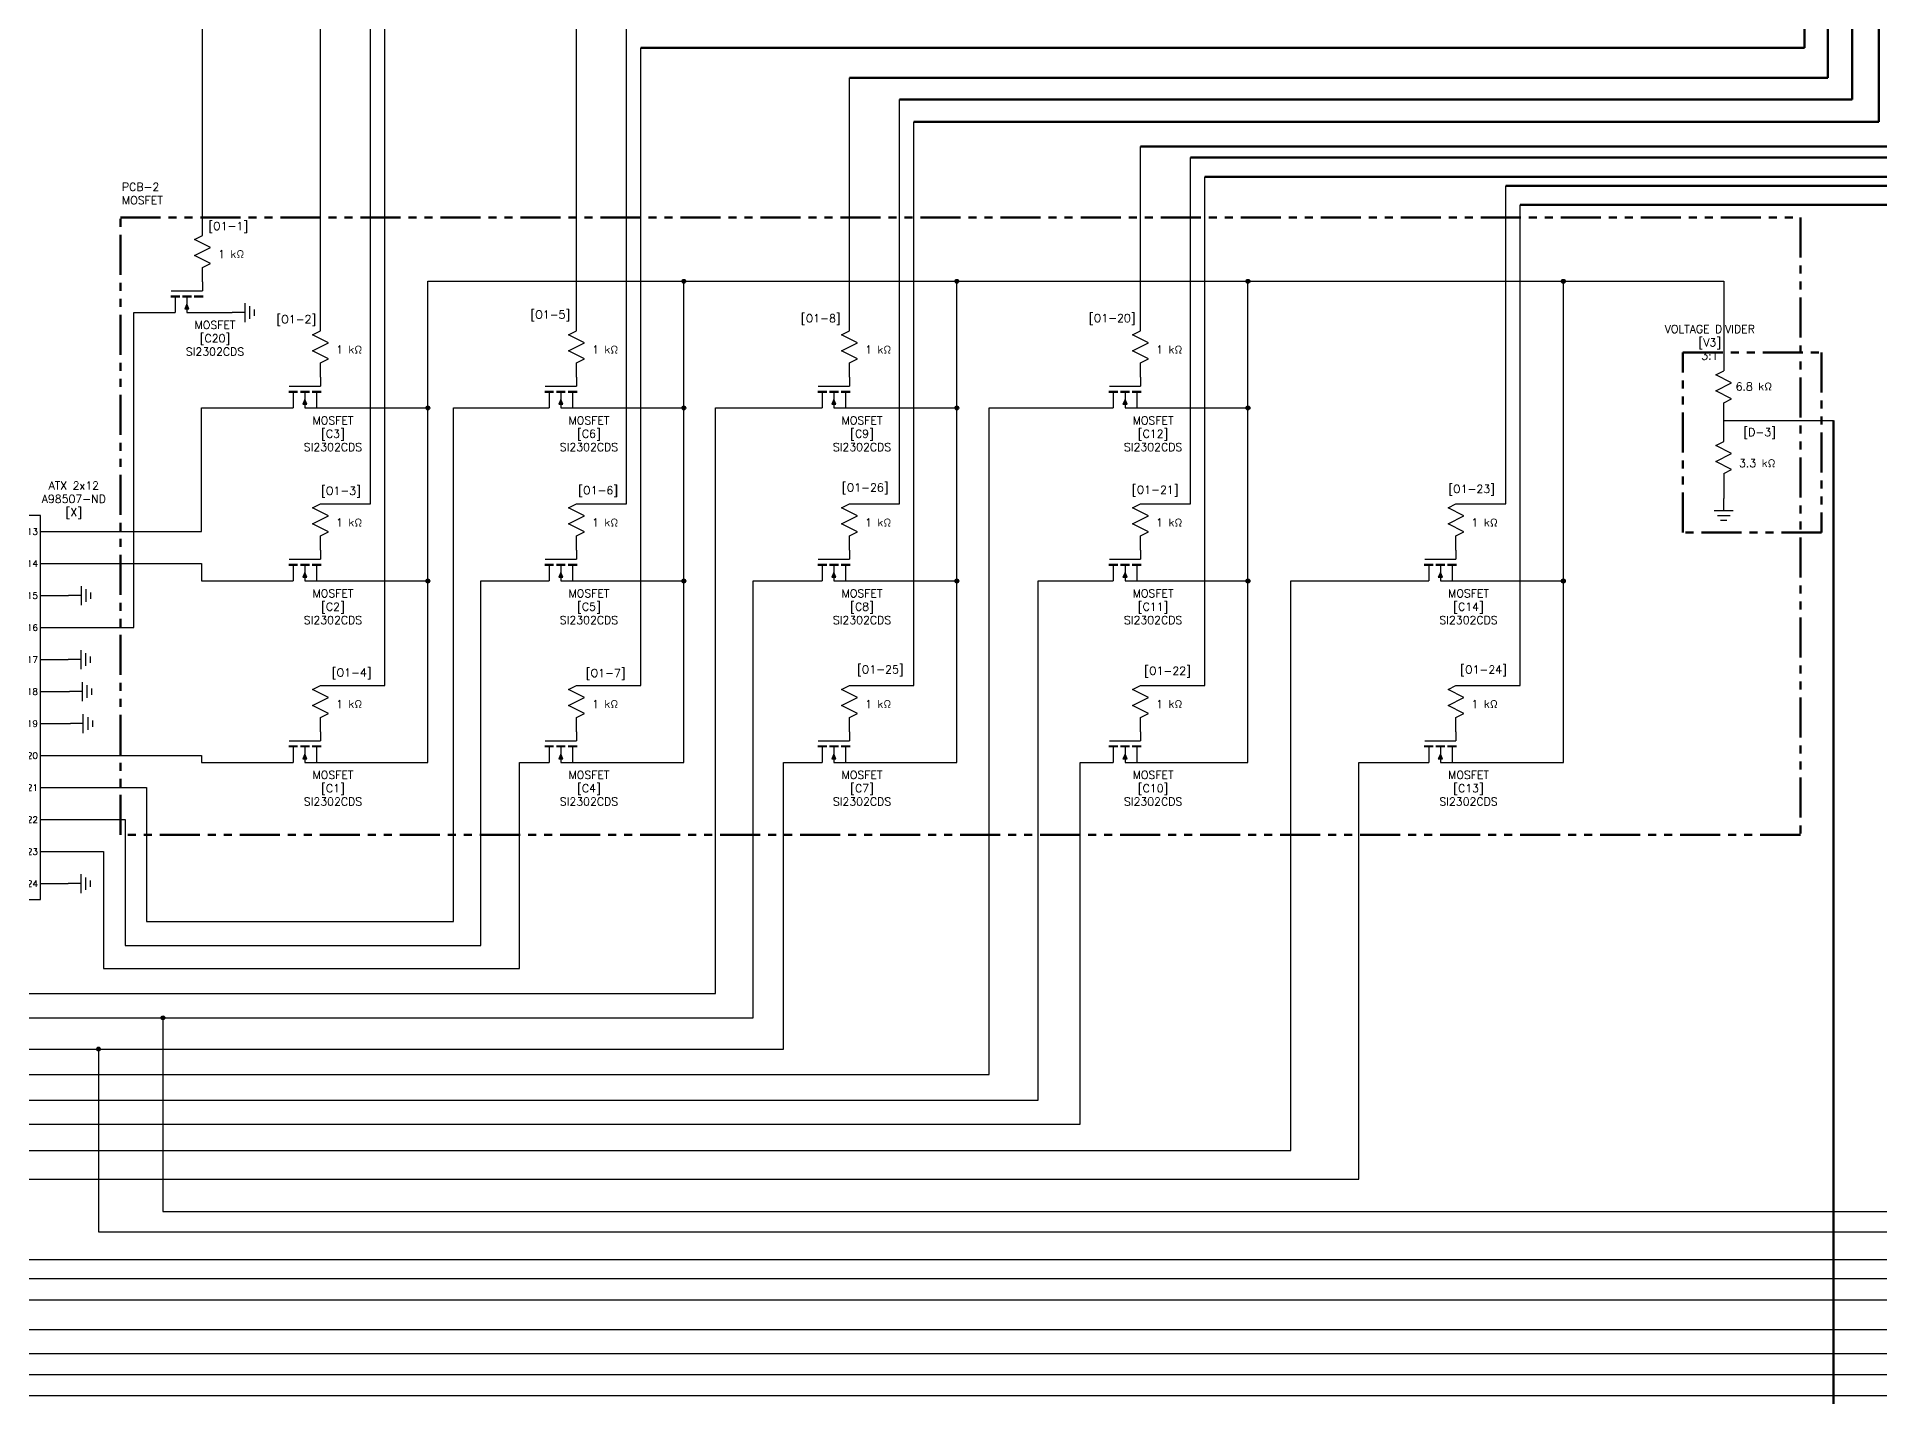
# Model space of a CAD drawing. Header units: millimetres. Extents: x 1 to 135, y 2 to 75.
# Drawn here: x 17.99 to 46.77, y 32.16 to 53.39 of the extents above; entities that cross this region are included whole.
import ezdxf
from ezdxf.enums import TextEntityAlignment as Align

# ---------------------------------------------------------------- set-up
doc = ezdxf.new("R2010")
doc.units = ezdxf.units.MM
doc.linetypes.add('PHANTOM2', pattern=[1.25, 0.625, -0.125, 0.125, -0.125, 0.125, -0.125])
for name, color, linetype in [('_MULTI_WIRE', 9, 'Continuous'), ('ADC DATA', 120, 'Continuous'), ('IO DATA', 150, 'Continuous'), ('MISC', 7, 'Continuous'), ('REDDASH', 20, 'PHANTOM2'), ('SYMS', 7, 'Continuous'), ('TERMS', 123, 'Continuous'), ('WIRES', 7, 'Continuous'), ('www.linecad.com', 7, 'Continuous')]:
    doc.layers.add(name, color=color, linetype=linetype)
doc.layers.add('DASH', color=102, linetype='PHANTOM2', lineweight=50)
doc.styles.add('WD', font='romans.shx')

# ---------------------------------------------------------------- blocks, each defined once
blk = doc.blocks.new('HCN1_11J_598C')
at = {"layer": 'SYMS'}
for p, q in [((0.25, 0.25), (0, 0.25)), ((0, 0.25), (0, -5.75)), ((0.25, -5.75), (0.25, 0.25)), ((0, -5.75), (0.25, -5.75))]:
    blk.add_line(p, q, dxfattribs=at)
at = {"layer": 'SYMS', "style": 'WD'}
for tag, p, width in [('INST', (0.141, 1), 0.7), ('LOC', (0.141, 0.844), 0.7), ('DESC1', (0.141, 0.688), 0.7), ('DESC2', (0.141, 0.531), 0.7), ('XREF', (1, 0.375), 0.8)]:
    blk.add_attdef(tag, p, '', height=0.125, dxfattribs=dict(at, width=width))
blk.add_attdef('TAG1', (0.141, 0.375), '', height=0.125, dxfattribs=at)
at = {"layer": 'SYMS', "linetype": 'Continuous', "style": 'WD', "flags": 8}
for tag, p in [('TERM01J', (0.125, 0)), ('TERM02J', (0.125, -0.5)), ('TERM03J', (0.125, -1)), ('TERM04J', (0.125, -1.5)), ('TERM05J', (0.125, -2)), ('TERM06J', (0.125, -2.5)), ('TERM07J', (0.125, -3)), ('TERM08J', (0.125, -3.5)), ('TERM09J', (0.125, -4)), ('TERM10J', (0.125, -4.5)), ('TERM11J', (0.125, -5)), ('TERM12J', (0.125, -5.5))]:
    blk.add_attdef(tag, text='', height=0.1, dxfattribs=at).set_placement(p, align=Align.MIDDLE_CENTER)
at = {"layer": 'SYMS', "linetype": 'Continuous', "style": 'WD', "flags": 9}
for tag, p in [('ASSYCODE', (0.046, 0.065)), ('MFG', (0.051, 0.078)), ('CAT', (0.052, 0.098))]:
    blk.add_attdef(tag, text='', height=0.01, dxfattribs=at).set_placement(p, align=Align.CENTER)
at = {"layer": 'SYMS', "style": 'WD'}
for tag, p, flags in [('ACE_FLAG', (0.048, 0.146), 9), ('FAMILY', (0.048, 0.121), 9), ('WDBLKNAM', (0.175, 0.125), 9), ('X1TERM01J', (0.25, 0), 1), ('X1TERM02J', (0.25, -0.5), 1), ('X1TERM03J', (0.25, -1), 1), ('X1TERM04J', (0.25, -1.5), 1), ('X1TERM05J', (0.25, -2), 1), ('X1TERM06J', (0.25, -2.5), 1), ('X1TERM07J', (0.25, -3), 1), ('X1TERM08J', (0.25, -3.5), 1), ('X1TERM09J', (0.25, -4), 1), ('X1TERM10J', (0.25, -4.5), 1), ('X1TERM11J', (0.25, -5), 1), ('X1TERM12J', (0.25, -5.5), 1), ('X8LINK', (0.125, -5.875), 1)]:
    blk.add_attdef(tag, p, '', height=0.01, dxfattribs=dict(at, flags=flags))
at = {"layer": 'SYMS', "color": 7, "style": 'WD'}
for tag, p in [('X1_TINY_DOT_DONT_REMOVE_01J', (0.25, 0)), ('X1_TINY_DOT_DONT_REMOVE_02J', (0.25, -0.5)), ('X1_TINY_DOT_DONT_REMOVE_03J', (0.25, -1)), ('X1_TINY_DOT_DONT_REMOVE_04J', (0.25, -1.5)), ('X1_TINY_DOT_DONT_REMOVE_05J', (0.25, -2)), ('X1_TINY_DOT_DONT_REMOVE_06J', (0.25, -2.5)), ('X1_TINY_DOT_DONT_REMOVE_07J', (0.25, -3)), ('X1_TINY_DOT_DONT_REMOVE_08J', (0.25, -3.5)), ('X1_TINY_DOT_DONT_REMOVE_09J', (0.25, -4)), ('X1_TINY_DOT_DONT_REMOVE_10J', (0.25, -4.5)), ('X1_TINY_DOT_DONT_REMOVE_11J', (0.25, -5)), ('X1_TINY_DOT_DONT_REMOVE_12J', (0.25, -5.5))]:
    blk.add_attdef(tag, p, '', height=0.0001, dxfattribs=at)
at = {"layer": 'SYMS', "linetype": 'Continuous', "style": 'WD', "flags": 8}
for tag, p in [('TERMDESC01J', (0.35, 0.05)), ('TERMDESC02J', (0.35, -0.45)), ('TERMDESC03J', (0.35, -0.95)), ('TERMDESC04J', (0.35, -1.45)), ('TERMDESC05J', (0.35, -1.95)), ('TERMDESC06J', (0.35, -2.45)), ('TERMDESC07J', (0.35, -2.95)), ('TERMDESC08J', (0.35, -3.45)), ('TERMDESC09J', (0.35, -3.95)), ('TERMDESC10J', (0.35, -4.45)), ('TERMDESC11J', (0.35, -4.95)), ('TERMDESC12J', (0.35, -5.45))]:
    blk.add_attdef(tag, p, '', height=0.1, dxfattribs=at)
for tag, p in [('X1WIRE01J', (0.35, -0.05)), ('X1WIRE02J', (0.35, -0.55)), ('X1WIRE03J', (0.35, -1.05)), ('X1WIRE04J', (0.35, -1.55)), ('X1WIRE05J', (0.35, -2.05)), ('X1WIRE06J', (0.35, -2.55)), ('X1WIRE07J', (0.35, -3.05)), ('X1WIRE08J', (0.35, -3.55)), ('X1WIRE09J', (0.35, -4.05)), ('X1WIRE10J', (0.35, -4.55)), ('X1WIRE11J', (0.35, -5.05)), ('X1WIRE12J', (0.35, -5.55))]:
    blk.add_attdef(tag, text='', height=0.1, dxfattribs=at).set_placement(p, align=Align.TOP_LEFT)
blk = doc.blocks.new('HGND2')
for p, q in [((0.125, 0), (0, 0)), ((0.125, 0.09375), (0.125, -0.09375)), ((0.171875, 0.0625), (0.171875, -0.0625)), ((0.21875, 0.03125), (0.21875, -0.03125))]:
    blk.add_line(p, q)
at = {"style": 'WD', "width": 0.8}
for tag, p in [('INST', (0.25, 0.3125)), ('LOC', (0.25, 0.15625)), ('TAG1', (0.25, 0)), ('DESC1', (0.25, -0.15625)), ('DESC2', (0.25, -0.3125))]:
    blk.add_attdef(tag, text='', height=0.125, dxfattribs=at).set_placement(p, align=Align.MIDDLE_LEFT)
at = {"style": 'WD', "flags": 1}
for tag in ['ASSYCODE', 'CAT', 'X4TERM01', 'MFG', 'FAMILY']:
    blk.add_attdef(tag, (0, 0), '', height=0.01, dxfattribs=at)
blk = doc.blocks.new('HRE1')
for p, q in [((-0.125, 0), (-0.094, 0.062)), ((-0.094, 0.062), (-0.031, -0.062)), ((-0.031, -0.062), (0.031, 0.062)), ((0.031, 0.062), (0.094, -0.062)), ((0.094, -0.062), (0.125, 0))]:
    blk.add_line(p, q)
at = {"style": 'WD'}
for tag, width, p in [('INST', 0.7, (0, 0.888)), ('LOC', 0.7, (0, 0.719)), ('DESC1', 0.7, (0, 0.562)), ('DESC2', 0.7, (0, 0.406)), ('RATING1', 0.9, (0.006, 0.094))]:
    blk.add_attdef(tag, text='', height=0.125, dxfattribs=dict(at, width=width)).set_placement(p, align=Align.CENTER)
blk.add_attdef('TAG1', text='', height=0.125, dxfattribs=at).set_placement((0, 0.25), align=Align.CENTER)
for tag, p, height, flags in [('FAMILY', (0.205, 0.152), 0.01, 9), ('X4TERM01', (-0.125, 0), 0.0125, 1), ('X1TERM02', (0.125, 0), 0.0125, 1)]:
    blk.add_attdef(tag, p, '', height=height, dxfattribs=dict(at, flags=flags))
at = {"linetype": 'Continuous', "style": 'WD', "flags": 9}
for tag, p in [('ASSYCODE', (0.219, 0.062)), ('MFG', (0.228, 0.089)), ('CAT', (0.23, 0.108))]:
    blk.add_attdef(tag, text='', height=0.01, dxfattribs=at).set_placement(p, align=Align.CENTER)
at = {"linetype": 'Continuous', "style": 'WD', "flags": 8}
blk.add_attdef('TERM01', text='', height=0.125, dxfattribs=at).set_placement((-0.219, -0.031), align=Align.TOP_RIGHT)
blk.add_attdef('TERM02', text='', height=0.125, dxfattribs=at).set_placement((0.219, -0.031), align=Align.TOP_LEFT)
at = {"style": 'WD', "width": 0.9}
blk.add_attdef('RATING2', text='', height=0.125, dxfattribs=at).set_placement((0.006, -0.188), align=Align.TOP_CENTER)
blk = doc.blocks.new('WDDOT')
for radius in [0.03, 0.0187, 0.00929]:
    blk.add_circle((0, 0), radius)

msp = doc.modelspace()

# ---------------------------------------------------------------- hatches: boundary and pattern name
at = {"layer": 'www.linecad.com'}
h = msp.add_hatch(color=256, dxfattribs=at)
h.dxf.hatch_style = 1
h.paths.add_polyline_path([(20.339, 49.22), (20.306, 49.145), (20.371, 49.145)])
h = msp.add_hatch(color=256, dxfattribs=at)
h.dxf.hatch_style = 1
h.paths.add_polyline_path([(22.181, 47.729), (22.149, 47.654), (22.214, 47.654)])
h = msp.add_hatch(color=256, dxfattribs=at)
h.dxf.hatch_style = 1
h.paths.add_polyline_path([(26.18, 47.729), (26.148, 47.654), (26.213, 47.654)])
h = msp.add_hatch(color=256, dxfattribs=at)
h.dxf.hatch_style = 1
h.paths.add_polyline_path([(30.446, 47.729), (30.413, 47.654), (30.478, 47.654)])
h = msp.add_hatch(color=256, dxfattribs=at)
h.dxf.hatch_style = 1
h.paths.add_polyline_path([(34.993, 47.729), (34.96, 47.654), (35.025, 47.654)])
h = msp.add_hatch(color=256, dxfattribs=at)
h.dxf.hatch_style = 1
h.paths.add_polyline_path([(22.181, 45.027), (22.149, 44.952), (22.214, 44.952)])
h = msp.add_hatch(color=256, dxfattribs=at)
h.dxf.hatch_style = 1
h.paths.add_polyline_path([(26.18, 45.027), (26.148, 44.952), (26.213, 44.952)])
h = msp.add_hatch(color=256, dxfattribs=at)
h.dxf.hatch_style = 1
h.paths.add_polyline_path([(30.446, 45.027), (30.413, 44.952), (30.478, 44.952)])
h = msp.add_hatch(color=256, dxfattribs=at)
h.dxf.hatch_style = 1
h.paths.add_polyline_path([(34.993, 45.027), (34.96, 44.952), (35.025, 44.952)])
h = msp.add_hatch(color=256, dxfattribs=at)
h.dxf.hatch_style = 1
h.paths.add_polyline_path([(39.92, 45.027), (39.887, 44.952), (39.952, 44.952)])
h = msp.add_hatch(color=256, dxfattribs=at)
h.dxf.hatch_style = 1
h.paths.add_polyline_path([(22.181, 42.191), (22.149, 42.116), (22.214, 42.116)])
h = msp.add_hatch(color=256, dxfattribs=at)
h.dxf.hatch_style = 1
h.paths.add_polyline_path([(26.18, 42.191), (26.148, 42.116), (26.213, 42.116)])
h = msp.add_hatch(color=256, dxfattribs=at)
h.dxf.hatch_style = 1
h.paths.add_polyline_path([(30.446, 42.191), (30.413, 42.116), (30.478, 42.116)])
h = msp.add_hatch(color=256, dxfattribs=at)
h.dxf.hatch_style = 1
h.paths.add_polyline_path([(34.993, 42.191), (34.96, 42.116), (35.025, 42.116)])
h = msp.add_hatch(color=256, dxfattribs=at)
h.dxf.hatch_style = 1
h.paths.add_polyline_path([(39.92, 42.191), (39.887, 42.116), (39.952, 42.116)])

# ---------------------------------------------------------------- linework, layer by layer
at = {"layer": '_MULTI_WIRE'}
for p, q in [((20.582, 49.569), (20.582, 49.792)), ((24.102, 42.058), (24.102, 49.576)), ((24.102, 49.576), (44.345, 49.576)), ((28.101, 42.058), (28.101, 49.576)), ((32.366, 42.058), (32.366, 49.576)), ((36.913, 42.058), (36.913, 49.576)), ((41.84, 42.058), (41.84, 49.576)), ((44.345, 49.576), (44.345, 48.179)), ((19.51, 49.087), (19.874, 49.087)), ((20.803, 49.087), (21.046, 49.087)), ((22.425, 48.078), (22.425, 48.301)), ((26.424, 48.078), (26.424, 48.301)), ((30.689, 48.078), (30.689, 48.301)), ((35.236, 48.078), (35.236, 48.301)), ((20.566, 45.666), (20.566, 47.597)), ((20.566, 47.597), (21.717, 47.597)), ((22.646, 47.597), (24.102, 47.597)), ((24.504, 39.572), (24.504, 47.597)), ((24.504, 47.597), (25.716, 47.597)), ((26.645, 47.597), (28.101, 47.597)), ((28.596, 38.451), (28.596, 47.597)), ((28.596, 47.597), (29.982, 47.597)), ((30.91, 47.597), (32.366, 47.597)), ((32.87, 37.186), (32.87, 47.597)), ((32.87, 47.597), (34.528, 47.597)), ((35.457, 47.597), (36.913, 47.597)), ((44.345, 47.072), (44.345, 47.679)), ((44.345, 46.572), (44.345, 46.184)), ((22.425, 45.376), (22.425, 45.599)), ((26.424, 45.376), (26.424, 45.599)), ((30.689, 45.376), (30.689, 45.599)), ((35.236, 45.376), (35.236, 45.599)), ((40.163, 45.376), (40.163, 45.599)), ((20.566, 45.166), (20.566, 44.894)), ((20.566, 44.894), (21.717, 44.894)), ((22.646, 44.894), (24.102, 44.894)), ((24.929, 39.199), (24.929, 44.894)), ((24.929, 44.894), (25.716, 44.894)), ((26.645, 44.894), (28.101, 44.894)), ((29.183, 38.07), (29.183, 44.894)), ((29.183, 44.894), (29.982, 44.894)), ((30.91, 44.894), (32.366, 44.894)), ((33.637, 36.782), (33.637, 44.894)), ((33.637, 44.894), (34.528, 44.894)), ((35.457, 44.894), (36.913, 44.894)), ((37.581, 35.998), (37.581, 44.894)), ((37.581, 44.894), (39.455, 44.894)), ((40.384, 44.894), (41.84, 44.894)), ((22.425, 42.54), (22.425, 42.763)), ((26.424, 42.54), (26.424, 42.763)), ((30.689, 42.54), (30.689, 42.763)), ((35.236, 42.54), (35.236, 42.763)), ((40.163, 42.54), (40.163, 42.763)), ((20.566, 42.166), (20.566, 42.058)), ((20.566, 42.058), (21.717, 42.058)), ((22.646, 42.058), (24.102, 42.058)), ((25.536, 38.839), (25.536, 42.058)), ((25.536, 42.058), (25.716, 42.058)), ((26.645, 42.058), (28.101, 42.058)), ((29.656, 37.582), (29.656, 42.058)), ((29.656, 42.058), (29.982, 42.058)), ((30.91, 42.058), (32.366, 42.058)), ((34.294, 36.407), (34.294, 42.058)), ((34.294, 42.058), (34.528, 42.058)), ((35.457, 42.058), (36.913, 42.058)), ((38.645, 35.549), (38.645, 42.058)), ((38.645, 42.058), (39.455, 42.058)), ((40.384, 42.058), (41.84, 42.058)), ((19.709, 41.666), (19.709, 39.572)), ((19.373, 41.166), (19.373, 39.199)), ((19.038, 40.666), (19.038, 38.839)), ((19.709, 39.572), (24.504, 39.572)), ((19.373, 39.199), (24.929, 39.199)), ((19.038, 38.839), (25.536, 38.839)), ((17.272, 38.451), (28.596, 38.451)), ((16.938, 38.07), (29.183, 38.07)), ((19.964, 38.07), (19.964, 35.042)), ((16.666, 37.582), (29.656, 37.582)), ((18.958, 37.582), (18.958, 34.727)), ((16.41, 37.186), (32.87, 37.186)), ((16.068, 36.782), (33.637, 36.782)), ((15.757, 36.407), (34.294, 36.407)), ((15.434, 35.998), (37.581, 35.998)), ((15.049, 35.549), (38.645, 35.549)), ((19.964, 35.042), (55.605, 35.042)), ((18.958, 34.727), (56.199, 34.727)), ((11.608, 34.296), (56.747, 34.296)), ((11.147, 33.997), (64.991, 33.997)), ((10.821, 33.662), (65.585, 33.662)), ((7.78, 33.199), (66.132, 33.199)), ((7.542, 32.824), (74.641, 32.824)), ((7.204, 32.499), (75.235, 32.499)), ((6.816, 32.171), (75.474, 32.171))]:
    msp.add_line(p, q, dxfattribs=at)
at = {"layer": 'ADC DATA'}
msp.add_line((44.345, 47.401), (46.058, 47.401), dxfattribs=at)
at = {"layer": 'ADC DATA', "lineweight": 211}
msp.add_line((46.058, 47.401), (46.058, 22.821), dxfattribs=at)
at = {"layer": 'DASH', "lineweight": 211}
msp.add_lwpolyline([(19.3, 50.572), (45.542, 50.572), (45.542, 40.926), (19.3, 40.926)], close=True, dxfattribs=at)
at = {"layer": 'IO DATA', "lineweight": 211}
for p, q in [((45.608, 53.225), (45.608, 63.075)), ((45.972, 52.756), (45.972, 62.718)), ((46.352, 52.418), (46.352, 62.414)), ((46.77, 52.066), (46.77, 62.044)), ((27.429, 53.225), (45.608, 53.225)), ((30.689, 52.756), (45.972, 52.756)), ((31.469, 52.418), (46.352, 52.418)), ((31.694, 52.066), (46.77, 52.066)), ((35.236, 51.68), (47.252, 51.68)), ((36.016, 51.511), (47.682, 51.511)), ((36.241, 51.21), (48.139, 51.21)), ((40.943, 51.069), (48.777, 51.069)), ((41.168, 50.769), (49.091, 50.769))]:
    msp.add_line(p, q, dxfattribs=at)
at = {"layer": 'IO DATA'}
for p, q in [((20.582, 50.292), (20.582, 54.932)), ((22.425, 48.801), (22.425, 54.658)), ((23.205, 46.099), (23.205, 54.463)), ((23.43, 43.263), (23.43, 54.215)), ((26.424, 48.801), (26.424, 53.877)), ((27.204, 46.099), (27.204, 53.564)), ((27.429, 43.263), (27.429, 53.225)), ((30.689, 48.801), (30.689, 52.756)), ((31.469, 46.099), (31.469, 52.418)), ((31.694, 43.263), (31.694, 52.066)), ((35.236, 48.801), (35.236, 51.68)), ((36.016, 46.099), (36.016, 51.511)), ((36.241, 43.263), (36.241, 51.21)), ((40.943, 46.099), (40.943, 51.069)), ((41.168, 43.263), (41.168, 50.769)), ((22.425, 46.099), (23.205, 46.099)), ((26.424, 46.099), (27.204, 46.099)), ((30.689, 46.099), (31.469, 46.099)), ((35.236, 46.099), (36.016, 46.099)), ((40.163, 46.099), (40.943, 46.099)), ((22.425, 43.263), (23.43, 43.263)), ((26.424, 43.263), (27.429, 43.263)), ((30.689, 43.263), (31.694, 43.263)), ((35.236, 43.263), (36.241, 43.263)), ((40.163, 43.263), (41.168, 43.263))]:
    msp.add_line(p, q, dxfattribs=at)
at = {"layer": 'REDDASH', "lineweight": 211}
msp.add_lwpolyline([(43.706, 48.465), (45.875, 48.465), (45.875, 45.652), (43.706, 45.652)], close=True, dxfattribs=at)
at = {"layer": 'WIRES'}
for p, q in [((19.51, 45.616), (19.51, 49.087)), ((18.051, 45.666), (20.566, 45.666)), ((19.51, 45.216), (19.51, 45.616)), ((19.51, 44.166), (19.51, 45.216)), ((18.051, 45.166), (20.566, 45.166)), ((18.051, 44.666), (18.49, 44.666)), ((18.051, 44.166), (19.51, 44.166)), ((18.051, 43.666), (18.483, 43.666)), ((18.051, 43.166), (18.505, 43.166)), ((18.051, 42.666), (18.519, 42.666)), ((18.051, 42.166), (20.566, 42.166)), ((18.051, 41.666), (19.709, 41.666)), ((18.051, 41.166), (19.373, 41.166)), ((18.051, 40.666), (19.038, 40.666)), ((18.051, 40.166), (18.483, 40.166))]:
    msp.add_line(p, q, dxfattribs=at)
at = {"layer": 'www.linecad.com'}
for p, q in [((20.582, 49.569), (20.582, 49.427)), ((20.095, 49.427), (20.582, 49.427)), ((19.874, 49.087), (20.157, 49.087)), ((22.425, 48.078), (22.425, 47.936)), ((26.424, 48.078), (26.424, 47.936)), ((30.689, 48.078), (30.689, 47.936)), ((35.236, 48.078), (35.236, 47.936)), ((21.938, 47.936), (22.425, 47.936)), ((25.937, 47.936), (26.424, 47.936)), ((30.202, 47.936), (30.689, 47.936)), ((34.749, 47.936), (35.236, 47.936)), ((21.717, 47.597), (21.999, 47.597)), ((25.716, 47.597), (25.998, 47.597)), ((29.982, 47.597), (30.264, 47.597)), ((34.528, 47.597), (34.81, 47.597)), ((21.938, 45.234), (22.425, 45.234)), ((22.425, 45.376), (22.425, 45.234)), ((25.937, 45.234), (26.424, 45.234)), ((26.424, 45.376), (26.424, 45.234)), ((30.202, 45.234), (30.689, 45.234)), ((30.689, 45.376), (30.689, 45.234)), ((34.749, 45.234), (35.236, 45.234)), ((35.236, 45.376), (35.236, 45.234)), ((39.676, 45.234), (40.163, 45.234)), ((40.163, 45.376), (40.163, 45.234)), ((21.717, 44.894), (21.999, 44.894)), ((25.716, 44.894), (25.998, 44.894)), ((29.982, 44.894), (30.264, 44.894)), ((34.528, 44.894), (34.81, 44.894)), ((39.455, 44.894), (39.737, 44.894)), ((21.938, 42.398), (22.425, 42.398)), ((22.425, 42.54), (22.425, 42.398)), ((25.937, 42.398), (26.424, 42.398)), ((26.424, 42.54), (26.424, 42.398)), ((30.202, 42.398), (30.689, 42.398)), ((30.689, 42.54), (30.689, 42.398)), ((34.749, 42.398), (35.236, 42.398)), ((35.236, 42.54), (35.236, 42.398)), ((39.676, 42.398), (40.163, 42.398)), ((40.163, 42.54), (40.163, 42.398)), ((21.717, 42.058), (21.999, 42.058)), ((25.716, 42.058), (25.998, 42.058)), ((29.982, 42.058), (30.264, 42.058)), ((34.528, 42.058), (34.81, 42.058)), ((39.455, 42.058), (39.737, 42.058))]:
    msp.add_line(p, q, dxfattribs=at)
at = {"layer": 'www.linecad.com', "const_width": 0.0334}
for points in [[(20.084, 49.339), (20.229, 49.339)], [(20.266, 49.339), (20.411, 49.339)], [(20.593, 49.339), (20.448, 49.339)], [(21.927, 47.849), (22.071, 47.849)], [(22.109, 47.849), (22.254, 47.849)], [(22.436, 47.849), (22.291, 47.849)], [(25.926, 47.849), (26.07, 47.849)], [(26.108, 47.849), (26.252, 47.849)], [(26.435, 47.849), (26.29, 47.849)], [(30.191, 47.849), (30.336, 47.849)], [(30.374, 47.849), (30.518, 47.849)], [(30.7, 47.849), (30.556, 47.849)], [(34.738, 47.849), (34.883, 47.849)], [(34.92, 47.849), (35.065, 47.849)], [(35.247, 47.849), (35.102, 47.849)], [(21.927, 45.147), (22.071, 45.147)], [(22.109, 45.147), (22.254, 45.147)], [(22.436, 45.147), (22.291, 45.147)], [(25.926, 45.147), (26.07, 45.147)], [(26.108, 45.147), (26.252, 45.147)], [(26.435, 45.147), (26.29, 45.147)], [(30.191, 45.147), (30.336, 45.147)], [(30.374, 45.147), (30.518, 45.147)], [(30.7, 45.147), (30.556, 45.147)], [(34.738, 45.147), (34.883, 45.147)], [(34.92, 45.147), (35.065, 45.147)], [(35.247, 45.147), (35.102, 45.147)], [(39.665, 45.147), (39.81, 45.147)], [(39.847, 45.147), (39.992, 45.147)], [(40.174, 45.147), (40.029, 45.147)], [(21.927, 42.31), (22.071, 42.31)], [(22.109, 42.31), (22.254, 42.31)], [(22.436, 42.31), (22.291, 42.31)], [(25.926, 42.31), (26.07, 42.31)], [(26.108, 42.31), (26.252, 42.31)], [(26.435, 42.31), (26.29, 42.31)], [(30.191, 42.31), (30.336, 42.31)], [(30.374, 42.31), (30.518, 42.31)], [(30.7, 42.31), (30.556, 42.31)], [(34.738, 42.31), (34.883, 42.31)], [(34.92, 42.31), (35.065, 42.31)], [(35.247, 42.31), (35.102, 42.31)], [(39.665, 42.31), (39.81, 42.31)], [(39.847, 42.31), (39.992, 42.31)], [(40.174, 42.31), (40.029, 42.31)]]:
    msp.add_lwpolyline(points, dxfattribs=at)
at = {"layer": 'www.linecad.com'}
for points in [[(20.157, 49.339), (20.157, 49.087)], [(20.339, 49.339), (20.339, 49.087), (20.803, 49.087)], [(21.999, 47.849), (21.999, 47.597)], [(22.181, 47.849), (22.181, 47.597), (22.646, 47.597)], [(22.363, 47.849), (22.363, 47.597)], [(25.998, 47.849), (25.998, 47.597)], [(26.18, 47.849), (26.18, 47.597), (26.645, 47.597)], [(26.362, 47.849), (26.362, 47.597)], [(30.264, 47.849), (30.264, 47.597)], [(30.446, 47.849), (30.446, 47.597), (30.91, 47.597)], [(30.628, 47.849), (30.628, 47.597)], [(34.81, 47.849), (34.81, 47.597)], [(34.993, 47.849), (34.993, 47.597), (35.457, 47.597)], [(35.175, 47.849), (35.175, 47.597)], [(21.999, 45.147), (21.999, 44.894)], [(22.181, 45.147), (22.181, 44.894), (22.646, 44.894)], [(22.363, 45.147), (22.363, 44.894)], [(25.998, 45.147), (25.998, 44.894)], [(26.18, 45.147), (26.18, 44.894), (26.645, 44.894)], [(26.362, 45.147), (26.362, 44.894)], [(30.264, 45.147), (30.264, 44.894)], [(30.446, 45.147), (30.446, 44.894), (30.91, 44.894)], [(30.628, 45.147), (30.628, 44.894)], [(34.81, 45.147), (34.81, 44.894)], [(34.993, 45.147), (34.993, 44.894), (35.457, 44.894)], [(35.175, 45.147), (35.175, 44.894)], [(39.737, 45.147), (39.737, 44.894)], [(39.92, 45.147), (39.92, 44.894), (40.384, 44.894)], [(40.102, 45.147), (40.102, 44.894)], [(21.999, 42.31), (21.999, 42.058)], [(22.181, 42.31), (22.181, 42.058), (22.646, 42.058)], [(22.363, 42.31), (22.363, 42.058)], [(25.998, 42.31), (25.998, 42.058)], [(26.18, 42.31), (26.18, 42.058), (26.645, 42.058)], [(26.362, 42.31), (26.362, 42.058)], [(30.264, 42.31), (30.264, 42.058)], [(30.446, 42.31), (30.446, 42.058), (30.91, 42.058)], [(30.628, 42.31), (30.628, 42.058)], [(34.81, 42.31), (34.81, 42.058)], [(34.993, 42.31), (34.993, 42.058), (35.457, 42.058)], [(35.175, 42.31), (35.175, 42.058)], [(39.737, 42.31), (39.737, 42.058)], [(39.92, 42.31), (39.92, 42.058), (40.384, 42.058)], [(40.102, 42.31), (40.102, 42.058)]]:
    msp.add_lwpolyline(points, dxfattribs=at)
for points in [[(20.339, 49.22), (20.306, 49.145), (20.371, 49.145)], [(22.181, 47.729), (22.149, 47.654), (22.214, 47.654)], [(26.18, 47.729), (26.148, 47.654), (26.213, 47.654)], [(30.446, 47.729), (30.413, 47.654), (30.478, 47.654)], [(34.993, 47.729), (34.96, 47.654), (35.025, 47.654)], [(22.181, 45.027), (22.149, 44.952), (22.214, 44.952)], [(26.18, 45.027), (26.148, 44.952), (26.213, 44.952)], [(30.446, 45.027), (30.413, 44.952), (30.478, 44.952)], [(34.993, 45.027), (34.96, 44.952), (35.025, 44.952)], [(39.92, 45.027), (39.887, 44.952), (39.952, 44.952)], [(22.181, 42.191), (22.149, 42.116), (22.214, 42.116)], [(26.18, 42.191), (26.148, 42.116), (26.213, 42.116)], [(30.446, 42.191), (30.413, 42.116), (30.478, 42.116)], [(34.993, 42.191), (34.96, 42.116), (35.025, 42.116)], [(39.92, 42.191), (39.887, 42.116), (39.952, 42.116)]]:
    msp.add_lwpolyline(points, close=True, dxfattribs=at)

# ---------------------------------------------------------------- block references
at = {"layer": '_MULTI_WIRE'}
for p in [(19.964, 38.07), (18.958, 37.582)]:
    msp.add_blockref('WDDOT', p, dxfattribs=at)
at = {"layer": 'SYMS', "rotation": 270}
for name, p, xscale, yscale, zscale in [('HRE1', (20.582, 50.042), -2, 2, 2), ('HRE1', (22.425, 48.551), -2, 2, 2), ('HRE1', (26.424, 48.551), -2, 2, 2), ('HRE1', (30.689, 48.551), -2, 2, 2), ('HRE1', (35.236, 48.551), -2, 2, 2), ('HRE1', (44.345, 47.929), -2, 2, 2), ('HRE1', (44.345, 46.822), -2, 2, 2), ('HRE1', (22.425, 45.849), -2, 2, 2), ('HRE1', (26.424, 45.849), -2, 2, 2), ('HRE1', (30.689, 45.849), -2, 2, 2), ('HRE1', (35.236, 45.849), -2, 2, 2), ('HRE1', (40.163, 45.849), -2, 2, 2), ('HGND2', (44.345, 46.184), 1.571428571428571, 1.571428571428571, 1.571428571428571), ('HRE1', (22.425, 43.013), -2, 2, 2), ('HRE1', (26.424, 43.013), -2, 2, 2), ('HRE1', (30.689, 43.013), -2, 2, 2), ('HRE1', (35.236, 43.013), -2, 2, 2), ('HRE1', (40.163, 43.013), -2, 2, 2)]:
    msp.add_blockref(name, p, dxfattribs=dict(at, xscale=xscale, yscale=yscale, zscale=zscale))
at = {"layer": 'SYMS'}
for p in [(28.101, 49.576), (32.366, 49.576), (36.913, 49.576), (41.84, 49.576), (24.102, 47.597), (28.101, 47.597), (32.366, 47.597), (36.913, 47.597), (24.102, 44.894), (28.101, 44.894), (32.366, 44.894), (36.913, 44.894), (41.84, 44.894)]:
    msp.add_blockref('WDDOT', p, dxfattribs=at)
at = {"layer": 'SYMS', "xscale": 1.571428571428571, "yscale": 1.571428571428571, "zscale": 1.571428571428571}
for p in [(21.046, 49.087), (18.49, 44.666), (18.483, 43.666), (18.505, 43.166), (18.519, 42.666), (18.483, 40.166)]:
    msp.add_blockref('HGND2', p, dxfattribs=at)
at = {"layer": 'SYMS'}
ref = msp.add_blockref('HCN1_11J_598C', (17.801, 45.666), dxfattribs=at)
ref.add_attrib('X1_TINY_DOT_DONT_REMOVE_01J', '.', (18.051, 45.666), dxfattribs={"layer": 'MISC', "color": 7, "height": 0.0001, "style": 'WD'})
ref.add_attrib('TERM01J', '13', dxfattribs={"layer": 'TERMS', "linetype": 'Continuous', "height": 0.1, "style": 'WD', "flags": 8}).set_placement((17.926, 45.666), align=Align.MIDDLE_CENTER)
ref.add_attrib('X1_TINY_DOT_DONT_REMOVE_02J', '.', (18.051, 45.166), dxfattribs={"layer": 'MISC', "color": 7, "height": 0.0001, "style": 'WD'})
ref.add_attrib('TERM02J', '14', dxfattribs={"layer": 'TERMS', "linetype": 'Continuous', "height": 0.1, "style": 'WD', "flags": 8}).set_placement((17.926, 45.166), align=Align.MIDDLE_CENTER)
ref.add_attrib('X1_TINY_DOT_DONT_REMOVE_03J', '.', (18.051, 44.666), dxfattribs={"layer": 'MISC', "color": 7, "height": 0.0001, "style": 'WD'})
ref.add_attrib('TERM03J', '15', dxfattribs={"layer": 'TERMS', "linetype": 'Continuous', "height": 0.1, "style": 'WD', "flags": 8}).set_placement((17.926, 44.666), align=Align.MIDDLE_CENTER)
ref.add_attrib('X1_TINY_DOT_DONT_REMOVE_04J', '.', (18.051, 44.166), dxfattribs={"layer": 'MISC', "color": 7, "height": 0.0001, "style": 'WD'})
ref.add_attrib('TERM04J', '16', dxfattribs={"layer": 'TERMS', "linetype": 'Continuous', "height": 0.1, "style": 'WD', "flags": 8}).set_placement((17.926, 44.166), align=Align.MIDDLE_CENTER)
ref.add_attrib('X1_TINY_DOT_DONT_REMOVE_05J', '.', (18.051, 43.666), dxfattribs={"layer": 'MISC', "color": 7, "height": 0.0001, "style": 'WD'})
ref.add_attrib('TERM05J', '17', dxfattribs={"layer": 'TERMS', "linetype": 'Continuous', "height": 0.1, "style": 'WD', "flags": 8}).set_placement((17.926, 43.666), align=Align.MIDDLE_CENTER)
ref.add_attrib('X1_TINY_DOT_DONT_REMOVE_06J', '.', (18.051, 43.166), dxfattribs={"layer": 'MISC', "color": 7, "height": 0.0001, "style": 'WD'})
ref.add_attrib('TERM06J', '18', dxfattribs={"layer": 'TERMS', "linetype": 'Continuous', "height": 0.1, "style": 'WD', "flags": 8}).set_placement((17.926, 43.166), align=Align.MIDDLE_CENTER)
ref.add_attrib('X1_TINY_DOT_DONT_REMOVE_07J', '.', (18.051, 42.666), dxfattribs={"layer": 'MISC', "color": 7, "height": 0.0001, "style": 'WD'})
ref.add_attrib('TERM07J', '19', dxfattribs={"layer": 'TERMS', "linetype": 'Continuous', "height": 0.1, "style": 'WD', "flags": 8}).set_placement((17.926, 42.666), align=Align.MIDDLE_CENTER)
ref.add_attrib('X1_TINY_DOT_DONT_REMOVE_08J', '.', (18.051, 42.166), dxfattribs={"layer": 'MISC', "color": 7, "height": 0.0001, "style": 'WD'})
ref.add_attrib('TERM08J', '20', dxfattribs={"layer": 'TERMS', "linetype": 'Continuous', "height": 0.1, "style": 'WD', "flags": 8}).set_placement((17.926, 42.166), align=Align.MIDDLE_CENTER)
ref.add_attrib('X1_TINY_DOT_DONT_REMOVE_09J', '.', (18.051, 41.666), dxfattribs={"layer": 'MISC', "color": 7, "height": 0.0001, "style": 'WD'})
ref.add_attrib('TERM09J', '21', dxfattribs={"layer": 'TERMS', "linetype": 'Continuous', "height": 0.1, "style": 'WD', "flags": 8}).set_placement((17.926, 41.666), align=Align.MIDDLE_CENTER)
ref.add_attrib('X1_TINY_DOT_DONT_REMOVE_10J', '.', (18.051, 41.166), dxfattribs={"layer": 'MISC', "color": 7, "height": 0.0001, "style": 'WD'})
ref.add_attrib('TERM10J', '22', dxfattribs={"layer": 'TERMS', "linetype": 'Continuous', "height": 0.1, "style": 'WD', "flags": 8}).set_placement((17.926, 41.166), align=Align.MIDDLE_CENTER)
ref.add_attrib('X1_TINY_DOT_DONT_REMOVE_11J', '.', (18.051, 40.666), dxfattribs={"layer": 'MISC', "color": 7, "height": 0.0001, "style": 'WD'})
ref.add_attrib('TERM11J', '23', dxfattribs={"layer": 'TERMS', "linetype": 'Continuous', "height": 0.1, "style": 'WD', "flags": 8}).set_placement((17.926, 40.666), align=Align.MIDDLE_CENTER)
ref.add_attrib('X1_TINY_DOT_DONT_REMOVE_12J', '.', (18.051, 40.166), dxfattribs={"layer": 'MISC', "color": 7, "height": 0.0001, "style": 'WD'})
ref.add_attrib('TERM12J', '24', dxfattribs={"layer": 'TERMS', "linetype": 'Continuous', "height": 0.1, "style": 'WD', "flags": 8}).set_placement((17.926, 40.166), align=Align.MIDDLE_CENTER)

# ---------------------------------------------------------------- texts
at = {"layer": '_MULTI_WIRE', "char_height": 0.125, "attachment_point": 1, "style": 'WD'}
for s, width, insert in [('1 kΩ', 0.72498, (20.825, 50.063)), ('1 kΩ', 0.72498, (22.668, 48.572)), ('1 kΩ', 0.72498, (26.667, 48.572)), ('1 kΩ', 0.72498, (30.932, 48.572)), ('1 kΩ', 0.72498, (35.479, 48.572)), ('6.8 kΩ', 0.72498, (44.531, 47.995)), ('3.3 kΩ', 0.72498, (44.584, 46.797)), ('\\pxqc;ATX 2x12\\PA98507-ND\\P[X]', 1.12843, (18.008, 46.447)), ('1 kΩ', 0.72498, (22.668, 45.87)), ('1 kΩ', 0.72498, (26.667, 45.87)), ('1 kΩ', 0.72498, (30.932, 45.87)), ('1 kΩ', 0.72498, (35.479, 45.87)), ('1 kΩ', 0.72498, (40.406, 45.87)), ('1 kΩ', 0.72498, (22.668, 43.034)), ('1 kΩ', 0.72498, (26.667, 43.034)), ('1 kΩ', 0.72498, (30.932, 43.034)), ('1 kΩ', 0.72498, (35.479, 43.034)), ('1 kΩ', 0.72498, (40.406, 43.034))]:
    msp.add_mtext_dynamic_manual_height_columns(s, width=width, gutter_width=0.625, heights=[0], dxfattribs=dict(at, insert=insert))
for s, insert in [('\\pxqc;MOSFET\\P[C20]\\PSI2302CDS', (20.322, 48.956)), ('\\pxqc;MOSFET\\P[C3]\\PSI2302CDS', (22.165, 47.465)), ('\\pxqc;MOSFET\\P[C6]\\PSI2302CDS', (26.164, 47.465)), ('\\pxqc;MOSFET\\P[C9]\\PSI2302CDS', (30.429, 47.465)), ('\\pxqc;MOSFET\\P[C12]\\PSI2302CDS', (34.976, 47.465)), ('\\pxqc;MOSFET\\P[C2]\\PSI2302CDS', (22.165, 44.763)), ('\\pxqc;MOSFET\\P[C5]\\PSI2302CDS', (26.164, 44.763)), ('\\pxqc;MOSFET\\P[C8]\\PSI2302CDS', (30.429, 44.763)), ('\\pxqc;MOSFET\\P[C11]\\PSI2302CDS', (34.976, 44.763)), ('\\pxqc;MOSFET\\P[C14]\\PSI2302CDS', (39.903, 44.763)), ('\\pxqc;MOSFET\\P[C1]\\PSI2302CDS', (22.165, 41.927)), ('\\pxqc;MOSFET\\P[C4]\\PSI2302CDS', (26.164, 41.927)), ('\\pxqc;MOSFET\\P[C7]\\PSI2302CDS', (30.429, 41.927)), ('\\pxqc;MOSFET\\P[C10]\\PSI2302CDS', (34.976, 41.927)), ('\\pxqc;MOSFET\\P[C13]\\PSI2302CDS', (39.903, 41.927))]:
    msp.add_mtext(s, dxfattribs=dict(at, insert=insert))
at = {"layer": 'ADC DATA', "lineweight": 211, "insert": (44.652, 47.281), "char_height": 0.125, "attachment_point": 1, "style": 'WD'}
msp.add_mtext('[D-3]', dxfattribs=at)
at = {"layer": 'DASH', "lineweight": 211, "insert": (19.324, 51.113), "char_height": 0.125, "attachment_point": 1, "style": 'WD'}
msp.add_mtext('PCB-2\\PMOSFET', dxfattribs=at)
at = {"layer": 'IO DATA', "lineweight": 211, "char_height": 0.125, "attachment_point": 1, "style": 'WD'}
for s, insert in [('[O1-1]', (20.673, 50.502)), ('[O1-2]', (21.737, 49.046)), ('[O1-5]', (25.705, 49.118)), ('[O1-8]', (29.929, 49.06)), ('[O1-20]', (34.429, 49.064)), ('[O1-3]', (22.435, 46.366)), ('[O1-6]', (26.452, 46.374)), ('[O1-26]', (30.57, 46.417)), ('[O1-21]', (35.1, 46.383)), ('[O1-23]', (40.043, 46.395)), ('[O1-4]', (22.602, 43.526)), ('[O1-7]', (26.57, 43.519)), ('[O1-25]', (30.806, 43.575)), ('[O1-22]', (35.293, 43.554)), ('[O1-24]', (40.229, 43.572))]:
    msp.add_mtext(s, dxfattribs=dict(at, insert=insert))
at = {"layer": 'REDDASH', "lineweight": 211, "insert": (43.423, 48.893), "char_height": 0.125, "attachment_point": 1, "style": 'WD'}
msp.add_mtext('\\pxqc;VOLTAGE DIVIDER\\P[V3]\\P3:1', dxfattribs=at)

doc.saveas('drawing.dxf')
